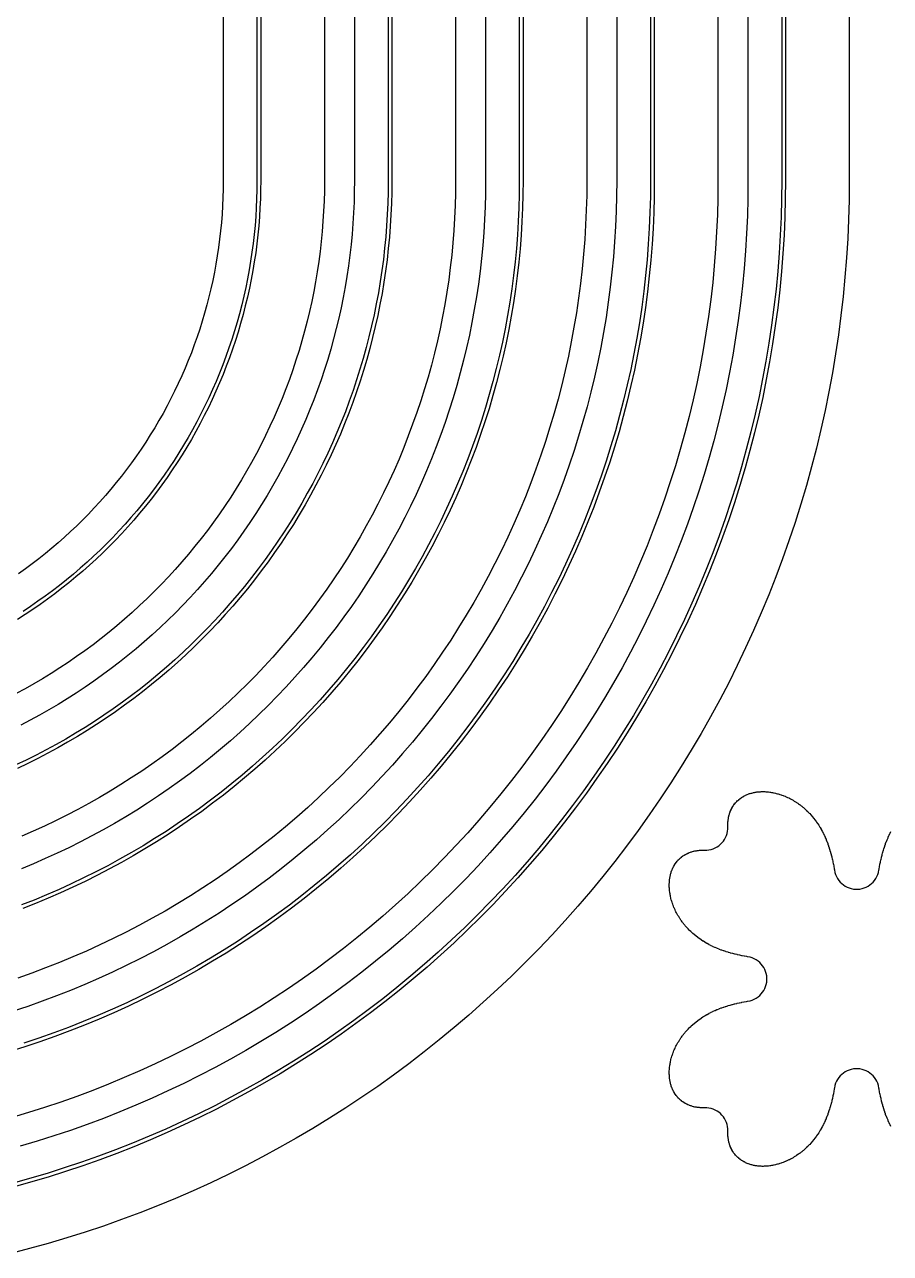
# Model space of a CAD drawing. Header units: metres. Extents: x 9 to 1211, y 9 to 2781.
# Drawn here: x 379 to 610, y 1409.8 to 1737.7 of the extents above; entities that cross this region are included whole.
import ezdxf

# ---------------------------------------------------------------- set-up
doc = ezdxf.new("R2010")
doc.units = ezdxf.units.M
for name, color, linetype in [('ACIKLIK', 5, 'Continuous'), ('CAM_SABLON', 4, 'Continuous'), ('DIS_KENAR_V91_Z3', 1, 'Continuous'), ('LAMBA_T4_Z4', 3, 'Continuous')]:
    doc.layers.add(name, color=color, linetype=linetype)

msp = doc.modelspace()

# ---------------------------------------------------------------- linework, layer by layer
at = {"layer": 'ACIKLIK'}
for points in [[(537, 2485.88), (537, 1696.12), (536.96, 1691.93), (536.86, 1687.87), (536.68, 1683.81), (536.43, 1679.75), (536.11, 1675.69), (535.72, 1671.64), (535.26, 1667.6), (534.73, 1663.57), (534.13, 1659.55), (533.46, 1655.54), (532.72, 1651.54), (531.91, 1647.56), (531.03, 1643.59), (530.08, 1639.63), (529.06, 1635.7), (527.97, 1631.78), (526.82, 1627.88), (525.6, 1624), (524.3, 1620.14), (522.95, 1616.31), (521.52, 1612.5), (520.03, 1608.72), (518.48, 1604.96), (516.86, 1601.23), (515.17, 1597.53), (513.42, 1593.86), (511.6, 1590.22), (509.73, 1586.61), (507.79, 1583.04), (505.78, 1579.5), (503.72, 1576), (501.59, 1572.53), (499.41, 1569.1), (497.16, 1565.71), (494.86, 1562.36), (492.5, 1559.05), (490.08, 1555.78), (487.61, 1552.55), (485.07, 1549.37), (482.49, 1546.23), (479.85, 1543.14), (477.15, 1540.09), (474.4, 1537.1), (471.61, 1534.15), (468.76, 1531.24), (465.85, 1528.39), (462.9, 1525.6), (459.91, 1522.85), (456.86, 1520.15), (453.77, 1517.51), (450.63, 1514.93), (447.45, 1512.39), (444.22, 1509.92), (440.95, 1507.5), (437.64, 1505.14), (434.29, 1502.84), (430.9, 1500.59), (427.47, 1498.41), (424, 1496.28), (420.5, 1494.22), (416.96, 1492.21), (413.39, 1490.27), (409.78, 1488.4), (406.14, 1486.58), (402.47, 1484.83), (398.77, 1483.14), (395.04, 1481.52), (391.28, 1479.97), (387.5, 1478.48), (383.69, 1477.05), (379.86, 1475.7), (376, 1474.4)], [(432, 2485.88), (432, 1696.12), (431.98, 1693.77), (431.92, 1691.53), (431.82, 1689.3), (431.69, 1687.07), (431.51, 1684.84), (431.3, 1682.62), (431.04, 1680.4), (430.75, 1678.19), (430.42, 1675.98), (430.05, 1673.77), (429.65, 1671.58), (429.2, 1669.39), (428.72, 1667.21), (428.2, 1665.03), (427.64, 1662.87), (427.04, 1660.72), (426.41, 1658.58), (425.73, 1656.45), (425.03, 1654.33), (424.28, 1652.22), (423.5, 1650.13), (422.68, 1648.05), (421.82, 1645.99), (420.93, 1643.94), (420.01, 1641.91), (419.04, 1639.89), (418.05, 1637.89), (417.02, 1635.91), (415.95, 1633.94), (414.85, 1632), (413.72, 1630.08), (412.55, 1628.17), (411.35, 1626.29), (410.12, 1624.42), (408.85, 1622.58), (407.55, 1620.76), (406.22, 1618.97), (404.86, 1617.2), (403.47, 1615.45), (402.05, 1613.72), (400.6, 1612.03), (399.12, 1610.35), (397.61, 1608.7), (396.07, 1607.08), (394.51, 1605.49), (392.92, 1603.93), (391.3, 1602.39), (389.65, 1600.88), (387.97, 1599.4), (386.28, 1597.95), (384.55, 1596.53), (382.8, 1595.14), (381.03, 1593.78), (379.24, 1592.45), (377.42, 1591.15)], [(572, 2485.88), (572, 1696.12), (571.96, 1691.32), (571.84, 1686.65), (571.63, 1681.97), (571.35, 1677.31), (570.98, 1672.64), (570.53, 1667.99), (570, 1663.34), (569.39, 1658.7), (568.7, 1654.08), (567.93, 1649.46), (567.08, 1644.86), (566.14, 1640.28), (565.13, 1635.71), (564.04, 1631.17), (562.87, 1626.64), (561.62, 1622.13), (560.29, 1617.64), (558.88, 1613.18), (557.4, 1608.75), (555.84, 1604.34), (554.2, 1599.96), (552.48, 1595.61), (550.69, 1591.28), (548.83, 1586.99), (546.89, 1582.74), (544.88, 1578.52), (542.79, 1574.33), (540.63, 1570.18), (538.4, 1566.07), (536.09, 1562), (533.72, 1557.97), (531.28, 1553.98), (528.76, 1550.04), (526.18, 1546.14), (523.53, 1542.28), (520.82, 1538.47), (518.03, 1534.71), (515.19, 1531), (512.27, 1527.34), (509.3, 1523.73), (506.26, 1520.18), (503.16, 1516.67), (500, 1513.23), (496.78, 1509.83), (493.5, 1506.5), (490.17, 1503.22), (486.77, 1500), (483.33, 1496.84), (479.82, 1493.74), (476.27, 1490.7), (472.66, 1487.73), (469, 1484.81), (465.29, 1481.97), (461.53, 1479.18), (457.72, 1476.47), (453.86, 1473.82), (449.96, 1471.24), (446.02, 1468.72), (442.03, 1466.28), (438, 1463.91), (433.93, 1461.6), (429.82, 1459.37), (425.67, 1457.21), (421.48, 1455.12), (417.26, 1453.11), (413.01, 1451.17), (408.72, 1449.31), (404.39, 1447.52), (400.04, 1445.8), (395.66, 1444.16), (391.25, 1442.6), (386.82, 1441.12), (382.36, 1439.71), (377.87, 1438.38)], [(467, 2485.88), (467, 1696.12), (466.97, 1693.16), (466.9, 1690.31), (466.78, 1687.47), (466.6, 1684.63), (466.38, 1681.79), (466.11, 1678.96), (465.78, 1676.14), (465.41, 1673.31), (464.99, 1670.5), (464.52, 1667.7), (464, 1664.9), (463.44, 1662.11), (462.82, 1659.33), (462.16, 1656.57), (461.44, 1653.81), (460.68, 1651.07), (459.88, 1648.34), (459.02, 1645.63), (458.12, 1642.93), (457.17, 1640.25), (456.17, 1637.59), (455.13, 1634.94), (454.04, 1632.31), (452.91, 1629.7), (451.73, 1627.11), (450.5, 1624.55), (449.23, 1622), (447.92, 1619.48), (446.56, 1616.98), (445.16, 1614.5), (443.72, 1612.05), (442.23, 1609.62), (440.7, 1607.22), (439.13, 1604.85), (437.52, 1602.51), (435.87, 1600.19), (434.18, 1597.9), (432.44, 1595.65), (430.67, 1593.42), (428.86, 1591.23), (427.02, 1589.06), (425.13, 1586.93), (423.21, 1584.83), (421.25, 1582.77), (419.26, 1580.74), (417.23, 1578.75), (415.17, 1576.79), (413.07, 1574.87), (410.94, 1572.98), (408.77, 1571.14), (406.58, 1569.33), (404.35, 1567.56), (402.1, 1565.82), (399.81, 1564.13), (397.49, 1562.48), (395.15, 1560.87), (392.78, 1559.3), (390.38, 1557.77), (387.95, 1556.28), (385.5, 1554.84), (383.02, 1553.44), (380.52, 1552.08), (378, 1550.77)], [(502, 2485.88), (502, 1696.12), (501.97, 1692.54), (501.88, 1689.09), (501.73, 1685.64), (501.52, 1682.19), (501.25, 1678.74), (500.91, 1675.3), (500.52, 1671.87), (500.07, 1668.44), (499.56, 1665.03), (498.99, 1661.62), (498.36, 1658.22), (497.67, 1654.83), (496.92, 1651.46), (496.12, 1648.1), (495.25, 1644.75), (494.33, 1641.42), (493.35, 1638.11), (492.31, 1634.81), (491.21, 1631.54), (490.06, 1628.28), (488.85, 1625.04), (487.58, 1621.83), (486.26, 1618.64), (484.88, 1615.47), (483.45, 1612.32), (481.96, 1609.2), (480.42, 1606.11), (478.82, 1603.05), (477.17, 1600.01), (475.47, 1597), (473.72, 1594.02), (471.91, 1591.08), (470.06, 1588.16), (468.15, 1585.28), (466.19, 1582.43), (464.18, 1579.62), (462.13, 1576.84), (460.03, 1574.1), (457.87, 1571.4), (455.68, 1568.73), (453.43, 1566.1), (451.14, 1563.51), (448.81, 1560.97), (446.43, 1558.46), (444.01, 1555.99), (441.54, 1553.57), (439.03, 1551.19), (436.49, 1548.86), (433.9, 1546.57), (431.27, 1544.32), (428.6, 1542.13), (425.9, 1539.97), (423.16, 1537.87), (420.38, 1535.82), (417.57, 1533.81), (414.72, 1531.85), (411.84, 1529.94), (408.92, 1528.09), (405.98, 1526.28), (403, 1524.53), (399.99, 1522.83), (396.95, 1521.18), (393.89, 1519.58), (390.8, 1518.04), (387.68, 1516.55), (384.53, 1515.12), (381.36, 1513.74), (378.17, 1512.42)]]:
    msp.add_lwpolyline(points, dxfattribs=at)
at = {"layer": 'CAM_SABLON'}
for points in [[(581, 2485.92), (581, 1696.08), (580.96, 1691.17), (580.83, 1686.33), (580.62, 1681.5), (580.32, 1676.68), (579.95, 1671.86), (579.48, 1667.05), (578.93, 1662.24), (578.3, 1657.45), (577.59, 1652.67), (576.79, 1647.9), (575.91, 1643.15), (574.95, 1638.41), (573.9, 1633.69), (572.77, 1628.99), (571.56, 1624.31), (570.27, 1619.65), (568.9, 1615.01), (567.44, 1610.4), (565.91, 1605.82), (564.29, 1601.26), (562.6, 1596.73), (560.83, 1592.23), (558.98, 1587.77), (557.05, 1583.33), (555.05, 1578.94), (552.97, 1574.57), (550.81, 1570.24), (548.58, 1565.96), (546.27, 1561.71), (543.89, 1557.5), (541.43, 1553.33), (538.91, 1549.21), (536.31, 1545.14), (533.64, 1541.1), (530.9, 1537.12), (528.1, 1533.18), (525.22, 1529.3), (522.28, 1525.46), (519.27, 1521.68), (516.19, 1517.95), (513.05, 1514.27), (509.85, 1510.65), (506.58, 1507.09), (503.26, 1503.58), (499.87, 1500.13), (496.42, 1496.74), (492.91, 1493.42), (489.35, 1490.15), (485.73, 1486.95), (482.05, 1483.81), (478.32, 1480.73), (474.54, 1477.72), (470.7, 1474.78), (466.82, 1471.9), (462.88, 1469.1), (458.9, 1466.36), (454.86, 1463.69), (450.79, 1461.09), (446.67, 1458.57), (442.5, 1456.11), (438.29, 1453.73), (434.04, 1451.42), (429.76, 1449.19), (425.43, 1447.03), (421.06, 1444.95), (416.67, 1442.95), (412.23, 1441.02), (407.77, 1439.17), (403.27, 1437.4), (398.74, 1435.71), (394.18, 1434.09), (389.6, 1432.56), (384.99, 1431.1), (380.35, 1429.73), (375.69, 1428.44)], [(476, 2485.92), (476, 1696.08), (475.97, 1693), (475.89, 1690), (475.76, 1687), (475.58, 1684), (475.34, 1681.01), (475.06, 1678.02), (474.72, 1675.04), (474.33, 1672.06), (473.88, 1669.09), (473.39, 1666.13), (472.84, 1663.18), (472.24, 1660.24), (471.59, 1657.31), (470.89, 1654.39), (470.14, 1651.48), (469.34, 1648.59), (468.48, 1645.71), (467.58, 1642.85), (466.63, 1640), (465.63, 1637.17), (464.58, 1634.36), (463.47, 1631.57), (462.33, 1628.79), (461.13, 1626.04), (459.88, 1623.31), (458.59, 1620.6), (457.25, 1617.91), (455.87, 1615.25), (454.43, 1612.61), (452.96, 1610), (451.43, 1607.41), (449.86, 1604.85), (448.25, 1602.32), (446.59, 1599.82), (444.89, 1597.35), (443.15, 1594.9), (441.36, 1592.49), (439.54, 1590.11), (437.67, 1587.76), (435.76, 1585.44), (433.81, 1583.16), (431.82, 1580.91), (429.79, 1578.7), (427.73, 1576.52), (425.62, 1574.38), (423.48, 1572.27), (421.3, 1570.21), (419.09, 1568.18), (416.84, 1566.19), (414.56, 1564.24), (412.24, 1562.33), (409.89, 1560.46), (407.51, 1558.64), (405.1, 1556.85), (402.65, 1555.11), (400.18, 1553.41), (397.68, 1551.75), (395.15, 1550.14), (392.59, 1548.57), (390, 1547.04), (387.39, 1545.57), (384.75, 1544.13), (382.09, 1542.75), (379.4, 1541.41), (376.69, 1540.12)], [(511, 2485.92), (511, 1696.08), (510.97, 1692.39), (510.87, 1688.78), (510.72, 1685.17), (510.5, 1681.56), (510.21, 1677.96), (509.87, 1674.36), (509.46, 1670.77), (508.98, 1667.19), (508.45, 1663.62), (507.85, 1660.05), (507.2, 1656.5), (506.48, 1652.96), (505.69, 1649.44), (504.85, 1645.92), (503.95, 1642.42), (502.98, 1638.94), (501.95, 1635.48), (500.87, 1632.03), (499.72, 1628.61), (498.52, 1625.2), (497.25, 1621.82), (495.93, 1618.46), (494.54, 1615.12), (493.1, 1611.81), (491.61, 1608.52), (490.05, 1605.26), (488.44, 1602.02), (486.77, 1598.82), (485.05, 1595.64), (483.27, 1592.5), (481.43, 1589.39), (479.55, 1586.31), (477.6, 1583.26), (475.61, 1580.25), (473.56, 1577.27), (471.47, 1574.33), (469.32, 1571.42), (467.12, 1568.56), (464.87, 1565.73), (462.57, 1562.94), (460.22, 1560.2), (457.83, 1557.49), (455.39, 1554.83), (452.9, 1552.21), (450.37, 1549.63), (447.79, 1547.1), (445.17, 1544.61), (442.51, 1542.17), (439.8, 1539.78), (437.06, 1537.43), (434.27, 1535.13), (431.44, 1532.88), (428.58, 1530.68), (425.67, 1528.53), (422.73, 1526.44), (419.75, 1524.39), (416.74, 1522.4), (413.69, 1520.45), (410.61, 1518.57), (407.5, 1516.73), (404.36, 1514.95), (401.18, 1513.23), (397.98, 1511.56), (394.74, 1509.95), (391.48, 1508.39), (388.19, 1506.9), (384.88, 1505.46), (381.54, 1504.07), (378.18, 1502.75)], [(441, 2485.92), (441, 1696.08), (440.98, 1693.61), (440.92, 1691.22), (440.81, 1688.83), (440.67, 1686.44), (440.48, 1684.06), (440.25, 1681.68), (439.98, 1679.3), (439.67, 1676.93), (439.31, 1674.57), (438.92, 1672.21), (438.48, 1669.86), (438.01, 1667.52), (437.49, 1665.18), (436.93, 1662.86), (436.33, 1660.54), (435.69, 1658.24), (435.01, 1655.95), (434.29, 1653.66), (433.54, 1651.4), (432.74, 1649.14), (431.9, 1646.9), (431.02, 1644.68), (430.11, 1642.47), (429.16, 1640.28), (428.16, 1638.1), (427.13, 1635.94), (426.07, 1633.8), (424.96, 1631.68), (423.82, 1629.58), (422.64, 1627.5), (421.43, 1625.44), (420.18, 1623.4), (418.9, 1621.38), (417.58, 1619.39), (416.22, 1617.42), (414.83, 1615.47), (413.41, 1613.55), (411.96, 1611.65), (410.47, 1609.78), (408.95, 1607.94), (407.39, 1606.12), (405.81, 1604.33), (404.19, 1602.57), (402.55, 1600.83), (400.87, 1599.13), (399.17, 1597.45), (397.43, 1595.81), (395.67, 1594.19), (393.88, 1592.61), (392.06, 1591.05), (390.22, 1589.53), (388.35, 1588.04), (386.45, 1586.59), (384.53, 1585.17), (382.58, 1583.78), (380.61, 1582.42), (378.62, 1581.1)], [(546, 2485.92), (546, 1696.08), (545.96, 1691.78), (545.85, 1687.55), (545.67, 1683.33), (545.41, 1679.12), (545.08, 1674.91), (544.67, 1670.7), (544.2, 1666.51), (543.64, 1662.32), (543.02, 1658.14), (542.32, 1653.98), (541.55, 1649.82), (540.71, 1645.69), (539.8, 1641.56), (538.81, 1637.46), (537.75, 1633.37), (536.62, 1629.3), (535.43, 1625.25), (534.16, 1621.22), (532.81, 1617.21), (531.4, 1613.23), (529.93, 1609.28), (528.38, 1605.35), (526.76, 1601.44), (525.08, 1597.57), (523.33, 1593.73), (521.51, 1589.91), (519.62, 1586.13), (517.67, 1582.39), (515.66, 1578.68), (513.58, 1575), (511.43, 1571.36), (509.23, 1567.76), (506.96, 1564.2), (504.63, 1560.68), (502.23, 1557.19), (499.78, 1553.76), (497.27, 1550.36), (494.7, 1547.01), (492.07, 1543.7), (489.38, 1540.45), (486.64, 1537.23), (483.84, 1534.07), (480.99, 1530.96), (478.08, 1527.89), (475.12, 1524.88), (472.11, 1521.92), (469.04, 1519.01), (465.93, 1516.16), (462.77, 1513.36), (459.55, 1510.62), (456.3, 1507.93), (452.99, 1505.3), (449.64, 1502.73), (446.24, 1500.22), (442.81, 1497.77), (439.32, 1495.37), (435.8, 1493.04), (432.24, 1490.77), (428.64, 1488.57), (425, 1486.42), (421.32, 1484.34), (417.61, 1482.33), (413.87, 1480.38), (410.09, 1478.49), (406.27, 1476.67), (402.43, 1474.92), (398.56, 1473.24), (394.65, 1471.62), (390.72, 1470.07), (386.77, 1468.6), (382.79, 1467.19), (378.78, 1465.84)]]:
    msp.add_lwpolyline(points, dxfattribs=at)
at = {"layer": 'DIS_KENAR_V91_Z3'}
for points in [[(599, 2486), (599, 1696), (598.96, 1690.85), (598.82, 1685.7), (598.6, 1680.56), (598.28, 1675.42), (597.88, 1670.29), (597.38, 1665.16), (596.8, 1660.05), (596.13, 1654.94), (595.37, 1649.85), (594.52, 1644.77), (593.58, 1639.71), (592.55, 1634.67), (591.44, 1629.64), (590.24, 1624.63), (588.95, 1619.65), (587.57, 1614.69), (586.11, 1609.75), (584.56, 1604.84), (582.93, 1599.96), (581.21, 1595.1), (579.41, 1590.28), (577.52, 1585.49), (575.55, 1580.73), (573.5, 1576.01), (571.36, 1571.33), (569.14, 1566.68), (566.85, 1562.07), (564.47, 1557.51), (562.01, 1552.98), (559.48, 1548.5), (556.86, 1544.06), (554.17, 1539.67), (551.41, 1535.33), (548.57, 1531.04), (545.65, 1526.79), (542.66, 1522.6), (539.6, 1518.46), (536.46, 1514.38), (533.26, 1510.35), (529.98, 1506.38), (526.64, 1502.46), (523.23, 1498.61), (519.75, 1494.81), (516.21, 1491.08), (512.6, 1487.4), (508.92, 1483.79), (505.19, 1480.25), (501.39, 1476.77), (497.54, 1473.36), (493.62, 1470.02), (489.65, 1466.74), (485.62, 1463.54), (481.54, 1460.4), (477.4, 1457.34), (473.21, 1454.35), (468.96, 1451.43), (464.67, 1448.59), (460.33, 1445.83), (455.94, 1443.14), (451.5, 1440.52), (447.02, 1437.99), (442.49, 1435.53), (437.93, 1433.15), (433.32, 1430.86), (428.67, 1428.64), (423.99, 1426.5), (419.27, 1424.45), (414.51, 1422.48), (409.72, 1420.59), (404.9, 1418.79), (400.04, 1417.07), (395.16, 1415.44), (390.25, 1413.89), (385.31, 1412.43), (380.35, 1411.05), (375.37, 1409.76)], [(564, 2486), (564, 1696), (563.96, 1691.46), (563.84, 1686.93), (563.64, 1682.39), (563.37, 1677.86), (563.01, 1673.34), (562.58, 1668.82), (562.06, 1664.31), (561.47, 1659.81), (560.8, 1655.33), (560.05, 1650.85), (559.22, 1646.39), (558.32, 1641.94), (557.34, 1637.51), (556.28, 1633.1), (555.14, 1628.71), (553.93, 1624.33), (552.64, 1619.98), (551.27, 1615.66), (549.83, 1611.35), (548.32, 1607.07), (546.73, 1602.82), (545.07, 1598.6), (543.33, 1594.41), (541.52, 1590.25), (539.64, 1586.12), (537.69, 1582.02), (535.66, 1577.96), (533.57, 1573.94), (531.4, 1569.95), (529.17, 1566), (526.86, 1562.09), (524.49, 1558.22), (522.05, 1554.39), (519.55, 1550.61), (516.98, 1546.87), (514.34, 1543.18), (511.65, 1539.53), (508.88, 1535.93), (506.06, 1532.38), (503.17, 1528.88), (500.22, 1525.42), (497.22, 1522.03), (494.15, 1518.68), (491.03, 1515.39), (487.85, 1512.15), (484.61, 1508.97), (481.32, 1505.85), (477.97, 1502.78), (474.58, 1499.78), (471.12, 1496.83), (467.62, 1493.94), (464.07, 1491.12), (460.47, 1488.35), (456.82, 1485.66), (453.13, 1483.02), (449.39, 1480.45), (445.61, 1477.95), (441.78, 1475.51), (437.91, 1473.14), (434, 1470.83), (430.05, 1468.6), (426.06, 1466.43), (422.04, 1464.34), (417.98, 1462.31), (413.88, 1460.36), (409.75, 1458.48), (405.59, 1456.67), (401.4, 1454.93), (397.18, 1453.27), (392.93, 1451.68), (388.65, 1450.17), (384.34, 1448.73), (380.02, 1447.36), (375.67, 1446.07)], [(459, 2486), (459, 1696), (458.98, 1693.29), (458.91, 1690.59), (458.79, 1687.89), (458.62, 1685.19), (458.41, 1682.49), (458.15, 1679.8), (457.84, 1677.11), (457.49, 1674.43), (457.09, 1671.75), (456.65, 1669.08), (456.15, 1666.42), (455.61, 1663.77), (455.03, 1661.13), (454.4, 1658.5), (453.72, 1655.88), (453, 1653.28), (452.23, 1650.68), (451.41, 1648.1), (450.56, 1645.54), (449.65, 1642.99), (448.7, 1640.45), (447.71, 1637.94), (446.68, 1635.44), (445.6, 1632.96), (444.48, 1630.49), (443.31, 1628.05), (442.11, 1625.63), (440.86, 1623.23), (439.57, 1620.85), (438.23, 1618.5), (436.86, 1616.17), (435.45, 1613.86), (433.99, 1611.58), (432.5, 1609.33), (430.97, 1607.1), (429.4, 1604.89), (427.79, 1602.72), (426.14, 1600.57), (424.46, 1598.46), (422.74, 1596.37), (420.98, 1594.31), (419.19, 1592.28), (417.36, 1590.29), (415.5, 1588.33), (413.6, 1586.4), (411.67, 1584.5), (409.71, 1582.64), (407.72, 1580.81), (405.69, 1579.02), (403.63, 1577.26), (401.54, 1575.54), (399.43, 1573.86), (397.28, 1572.21), (395.11, 1570.6), (392.9, 1569.03), (390.67, 1567.5), (388.42, 1566.01), (386.14, 1564.55), (383.83, 1563.14), (381.5, 1561.77), (379.15, 1560.43), (376.77, 1559.14)], [(529, 2486), (529, 1696), (528.97, 1692.07), (528.86, 1688.15), (528.69, 1684.22), (528.45, 1680.3), (528.14, 1676.39), (527.77, 1672.48), (527.32, 1668.58), (526.81, 1664.69), (526.23, 1660.8), (525.58, 1656.93), (524.87, 1653.07), (524.08, 1649.22), (523.23, 1645.39), (522.32, 1641.57), (521.33, 1637.77), (520.28, 1633.98), (519.17, 1630.22), (517.99, 1626.47), (516.74, 1622.75), (515.43, 1619.05), (514.06, 1615.37), (512.62, 1611.71), (511.11, 1608.09), (509.55, 1604.48), (507.92, 1600.91), (506.23, 1597.37), (504.48, 1593.85), (502.66, 1590.37), (500.79, 1586.92), (498.86, 1583.5), (496.86, 1580.12), (494.81, 1576.77), (492.7, 1573.46), (490.53, 1570.18), (488.31, 1566.95), (486.03, 1563.75), (483.69, 1560.59), (481.3, 1557.48), (478.86, 1554.4), (476.36, 1551.37), (473.81, 1548.39), (471.21, 1545.45), (468.55, 1542.55), (465.85, 1539.7), (463.1, 1536.9), (460.3, 1534.15), (457.45, 1531.45), (454.55, 1528.79), (451.61, 1526.19), (448.63, 1523.64), (445.6, 1521.14), (442.52, 1518.7), (439.41, 1516.31), (436.25, 1513.97), (433.05, 1511.69), (429.82, 1509.47), (426.54, 1507.3), (423.23, 1505.19), (419.88, 1503.14), (416.5, 1501.14), (413.08, 1499.21), (409.63, 1497.34), (406.15, 1495.52), (402.63, 1493.77), (399.09, 1492.08), (395.52, 1490.45), (391.91, 1488.89), (388.29, 1487.38), (384.63, 1485.94), (380.95, 1484.57), (377.25, 1483.26)], [(494, 2486), (494, 1696), (493.97, 1692.68), (493.88, 1689.37), (493.74, 1686.06), (493.54, 1682.75), (493.28, 1679.44), (492.96, 1676.14), (492.58, 1672.84), (492.15, 1669.56), (491.66, 1666.28), (491.11, 1663.01), (490.51, 1659.75), (489.85, 1656.5), (489.13, 1653.26), (488.36, 1650.03), (487.53, 1646.82), (486.64, 1643.63), (485.7, 1640.45), (484.7, 1637.29), (483.65, 1634.14), (482.54, 1631.02), (481.38, 1627.91), (480.16, 1624.82), (478.9, 1621.76), (477.57, 1618.72), (476.2, 1615.7), (474.77, 1612.71), (473.29, 1609.74), (471.76, 1606.8), (470.18, 1603.89), (468.54, 1601), (466.86, 1598.14), (465.13, 1595.32), (463.35, 1592.52), (461.52, 1589.75), (459.64, 1587.02), (457.71, 1584.32), (455.74, 1581.66), (453.72, 1579.02), (451.66, 1576.43), (449.55, 1573.87), (447.39, 1571.35), (445.2, 1568.87), (442.96, 1566.42), (440.67, 1564.01), (438.35, 1561.65), (435.99, 1559.33), (433.58, 1557.04), (431.13, 1554.8), (428.65, 1552.61), (426.13, 1550.45), (423.57, 1548.34), (420.98, 1546.28), (418.34, 1544.26), (415.68, 1542.29), (412.98, 1540.36), (410.25, 1538.48), (407.48, 1536.65), (404.68, 1534.87), (401.86, 1533.14), (399, 1531.46), (396.11, 1529.82), (393.2, 1528.24), (390.26, 1526.71), (387.29, 1525.23), (384.3, 1523.8), (381.28, 1522.43), (378.24, 1521.1)], [(610.15, 1443.66), (609.94, 1444.06), (609.88, 1444.19), (609.68, 1444.61), (609.62, 1444.74), (609.42, 1445.16), (609.37, 1445.29), (609.18, 1445.72), (609.13, 1445.85), (608.95, 1446.29), (608.9, 1446.41), (608.73, 1446.87), (608.69, 1446.98), (608.52, 1447.45), (608.48, 1447.56), (608.34, 1447.99), (608.31, 1448.09), (608.15, 1448.59), (608.12, 1448.69), (607.98, 1449.19), (607.95, 1449.29), (607.81, 1449.79), (607.78, 1449.89), (607.65, 1450.41), (607.63, 1450.5), (607.51, 1451.02), (607.49, 1451.11), (607.37, 1451.64), (607.35, 1451.73), (607.24, 1452.27), (607.22, 1452.35), (607.12, 1452.89), (607.1, 1452.97), (607.01, 1453.52), (606.99, 1453.59), (606.94, 1453.9), (606.79, 1454.61), (606.61, 1455.16), (606.38, 1455.69), (606.1, 1456.2), (605.77, 1456.68), (605.4, 1457.13), (604.98, 1457.53), (604.53, 1457.9), (604.05, 1458.22), (603.53, 1458.49), (602.99, 1458.71), (602.44, 1458.87), (601.87, 1458.99), (601.29, 1459.04), (600.71, 1459.04), (600.13, 1458.99), (599.56, 1458.87), (599, 1458.71), (598.46, 1458.49), (597.95, 1458.22), (597.46, 1457.9), (597.01, 1457.53), (596.6, 1457.12), (596.23, 1456.68), (595.9, 1456.2), (595.62, 1455.69), (595.39, 1455.16), (595.21, 1454.6), (595.06, 1453.89), (595.02, 1453.66), (595.01, 1453.59), (594.91, 1453.04), (594.89, 1452.96), (594.79, 1452.42), (594.78, 1452.34), (594.67, 1451.8), (594.65, 1451.72), (594.53, 1451.19), (594.51, 1451.1), (594.39, 1450.58), (594.37, 1450.49), (594.24, 1449.98), (594.21, 1449.88), (594.08, 1449.38), (594.05, 1449.28), (593.91, 1448.78), (593.87, 1448.68), (593.73, 1448.19), (593.69, 1448.08), (593.52, 1447.57), (593.48, 1447.44), (593.31, 1446.98), (593.27, 1446.87), (593.1, 1446.41), (593.05, 1446.29), (592.87, 1445.85), (592.82, 1445.72), (592.63, 1445.29), (592.58, 1445.16), (592.38, 1444.74), (592.32, 1444.61), (592.12, 1444.19), (592.06, 1444.06), (591.85, 1443.66), (591.78, 1443.53), (591.56, 1443.13), (591.49, 1443), (591.26, 1442.62), (591.19, 1442.49), (590.95, 1442.11), (590.87, 1441.98), (590.63, 1441.61), (590.54, 1441.48), (590.3, 1441.13), (590.21, 1441), (589.95, 1440.65), (589.85, 1440.52), (589.6, 1440.19), (589.49, 1440.06), (589.23, 1439.73), (589.12, 1439.6), (588.85, 1439.29), (588.73, 1439.16), (588.46, 1438.86), (588.34, 1438.74), (588.05, 1438.44), (587.93, 1438.32), (587.64, 1438.04), (587.52, 1437.92), (587.22, 1437.65), (587.09, 1437.53), (586.79, 1437.27), (586.65, 1437.16), (586.34, 1436.91), (586.21, 1436.8), (585.89, 1436.56), (585.75, 1436.45), (585.44, 1436.22), (585.29, 1436.12), (584.97, 1435.91), (584.82, 1435.81), (584.5, 1435.6), (584.35, 1435.51), (584.02, 1435.31), (583.86, 1435.22), (583.53, 1435.04), (583.37, 1434.95), (583.04, 1434.78), (582.88, 1434.7), (582.55, 1434.54), (582.38, 1434.47), (582.05, 1434.32), (581.88, 1434.25), (581.55, 1434.11), (581.37, 1434.05), (581.04, 1433.93), (580.87, 1433.86), (580.54, 1433.75), (580.36, 1433.7), (580.03, 1433.6), (579.85, 1433.55), (579.52, 1433.46), (579.33, 1433.41), (579.02, 1433.34), (578.82, 1433.3), (578.51, 1433.24), (578.31, 1433.21), (578.01, 1433.16), (577.81, 1433.13), (577.51, 1433.09), (577.3, 1433.07), (577.02, 1433.04), (576.8, 1433.03), (576.53, 1433.01), (576.31, 1433.01), (576.04, 1433), (575.82, 1433), (575.56, 1433.01), (575.33, 1433.02), (575.09, 1433.03), (574.85, 1433.05), (574.62, 1433.07), (574.38, 1433.1), (574.17, 1433.13), (573.92, 1433.17), (573.72, 1433.21), (573.47, 1433.26), (573.28, 1433.3), (573.03, 1433.37), (572.85, 1433.41), (572.59, 1433.49), (572.43, 1433.54), (572.17, 1433.63), (572.02, 1433.69), (571.76, 1433.79), (571.63, 1433.85), (571.37, 1433.96), (571.24, 1434.02), (570.99, 1434.16), (570.87, 1434.22), (570.62, 1434.36), (570.52, 1434.43), (570.27, 1434.59), (570.17, 1434.65), (569.93, 1434.83), (569.84, 1434.89), (569.6, 1435.08), (569.53, 1435.15), (569.3, 1435.35), (569.23, 1435.41), (569.01, 1435.63), (568.94, 1435.7), (568.73, 1435.93), (568.67, 1435.99), (568.48, 1436.23), (568.42, 1436.3), (568.24, 1436.55), (568.18, 1436.63), (568.01, 1436.88), (567.96, 1436.96), (567.81, 1437.22), (567.75, 1437.31), (567.62, 1437.57), (567.57, 1437.67), (567.44, 1437.93), (567.4, 1438.03), (567.29, 1438.3), (567.24, 1438.41), (567.15, 1438.67), (567.11, 1438.8), (567.03, 1439.05), (566.99, 1439.19), (566.92, 1439.44), (566.89, 1439.59), (566.83, 1439.84), (566.8, 1440), (566.76, 1440.24), (566.73, 1440.41), (566.7, 1440.64), (566.68, 1440.83), (566.66, 1441.05), (566.64, 1441.25), (566.63, 1441.47), (566.62, 1441.67), (566.62, 1441.88), (566.62, 1442.1), (566.62, 1442.3), (566.62, 1442.3), (566.61, 1443.02), (566.54, 1443.59), (566.42, 1444.15), (566.25, 1444.7), (566.03, 1445.23), (565.75, 1445.74), (565.43, 1446.21), (565.06, 1446.66), (564.66, 1447.06), (564.21, 1447.43), (563.74, 1447.75), (563.23, 1448.03), (562.7, 1448.25), (562.15, 1448.42), (561.59, 1448.54), (561.02, 1448.61), (560.3, 1448.62), (560.3, 1448.62), (560.1, 1448.62), (559.88, 1448.62), (559.67, 1448.62), (559.47, 1448.63), (559.25, 1448.64), (559.05, 1448.66), (558.83, 1448.68), (558.64, 1448.7), (558.41, 1448.73), (558.24, 1448.76), (558, 1448.8), (557.84, 1448.83), (557.59, 1448.89), (557.44, 1448.92), (557.19, 1448.99), (557.05, 1449.03), (556.8, 1449.11), (556.67, 1449.15), (556.41, 1449.24), (556.29, 1449.29), (556.03, 1449.4), (555.93, 1449.44), (555.67, 1449.57), (555.57, 1449.62), (555.31, 1449.75), (555.22, 1449.81), (554.96, 1449.96), (554.88, 1450.01), (554.63, 1450.18), (554.55, 1450.24), (554.3, 1450.42), (554.23, 1450.48), (553.99, 1450.67), (553.93, 1450.73), (553.7, 1450.94), (553.63, 1451.01), (553.41, 1451.23), (553.35, 1451.3), (553.15, 1451.53), (553.08, 1451.6), (552.89, 1451.84), (552.83, 1451.93), (552.65, 1452.17), (552.59, 1452.27), (552.43, 1452.52), (552.36, 1452.62), (552.22, 1452.87), (552.16, 1452.99), (552.02, 1453.24), (551.96, 1453.37), (551.85, 1453.63), (551.79, 1453.76), (551.69, 1454.02), (551.63, 1454.17), (551.54, 1454.43), (551.49, 1454.59), (551.41, 1454.85), (551.37, 1455.03), (551.3, 1455.28), (551.26, 1455.47), (551.21, 1455.72), (551.17, 1455.92), (551.13, 1456.17), (551.1, 1456.38), (551.07, 1456.62), (551.05, 1456.85), (551.03, 1457.09), (551.02, 1457.33), (551.01, 1457.56), (551, 1457.82), (551, 1458.04), (551.01, 1458.31), (551.01, 1458.53), (551.03, 1458.8), (551.04, 1459.02), (551.07, 1459.3), (551.09, 1459.51), (551.13, 1459.81), (551.16, 1460.01), (551.21, 1460.31), (551.24, 1460.51), (551.3, 1460.82), (551.34, 1461.02), (551.41, 1461.33), (551.46, 1461.52), (551.55, 1461.85), (551.6, 1462.03), (551.7, 1462.36), (551.75, 1462.54), (551.86, 1462.87), (551.93, 1463.04), (552.05, 1463.37), (552.11, 1463.55), (552.25, 1463.88), (552.32, 1464.05), (552.47, 1464.38), (552.54, 1464.55), (552.7, 1464.88), (552.78, 1465.04), (552.95, 1465.37), (553.04, 1465.53), (553.22, 1465.86), (553.31, 1466.02), (553.51, 1466.35), (553.6, 1466.5), (553.81, 1466.82), (553.91, 1466.97), (554.12, 1467.29), (554.22, 1467.44), (554.45, 1467.75), (554.56, 1467.89), (554.8, 1468.21), (554.91, 1468.34), (555.16, 1468.65), (555.27, 1468.79), (555.53, 1469.09), (555.65, 1469.22), (555.92, 1469.52), (556.04, 1469.64), (556.32, 1469.93), (556.44, 1470.05), (556.74, 1470.34), (556.86, 1470.46), (557.16, 1470.73), (557.29, 1470.85), (557.6, 1471.12), (557.73, 1471.23), (558.06, 1471.49), (558.19, 1471.6), (558.52, 1471.85), (558.65, 1471.95), (559, 1472.21), (559.13, 1472.3), (559.48, 1472.54), (559.61, 1472.63), (559.98, 1472.87), (560.11, 1472.95), (560.49, 1473.19), (560.62, 1473.26), (561, 1473.49), (561.13, 1473.56), (561.53, 1473.78), (561.66, 1473.85), (562.06, 1474.06), (562.19, 1474.12), (562.61, 1474.32), (562.74, 1474.38), (563.16, 1474.58), (563.29, 1474.63), (563.72, 1474.82), (563.85, 1474.87), (564.29, 1475.05), (564.41, 1475.1), (564.87, 1475.27), (564.98, 1475.31), (565.45, 1475.48), (565.56, 1475.52), (565.99, 1475.66), (566.09, 1475.69), (566.59, 1475.85), (566.69, 1475.88), (567.19, 1476.02), (567.29, 1476.05), (567.79, 1476.19), (567.89, 1476.22), (568.41, 1476.35), (568.5, 1476.37), (569.02, 1476.49), (569.11, 1476.51), (569.64, 1476.63), (569.73, 1476.65), (570.27, 1476.76), (570.35, 1476.78), (570.89, 1476.88), (570.97, 1476.9), (571.52, 1476.99), (571.59, 1477.01), (571.9, 1477.06), (572.61, 1477.21), (573.16, 1477.39), (573.69, 1477.62), (574.2, 1477.9), (574.68, 1478.23), (575.13, 1478.6), (575.53, 1479.02), (575.9, 1479.47), (576.22, 1479.95), (576.49, 1480.47), (576.71, 1481.01), (576.87, 1481.56), (576.99, 1482.13), (577.04, 1482.71), (577.04, 1483.29), (576.99, 1483.87), (576.87, 1484.44), (576.71, 1485), (576.49, 1485.54), (576.22, 1486.05), (575.9, 1486.54), (575.53, 1486.99), (575.12, 1487.4), (574.68, 1487.77), (574.2, 1488.1), (573.69, 1488.38), (573.16, 1488.61), (572.6, 1488.79), (571.89, 1488.94), (571.66, 1488.98), (571.59, 1488.99), (571.04, 1489.09), (570.96, 1489.11), (570.42, 1489.21), (570.34, 1489.22), (569.8, 1489.33), (569.72, 1489.35), (569.19, 1489.47), (569.1, 1489.49), (568.58, 1489.61), (568.49, 1489.63), (567.98, 1489.76), (567.88, 1489.79), (567.38, 1489.92), (567.28, 1489.95), (566.78, 1490.09), (566.68, 1490.13), (566.19, 1490.27), (566.08, 1490.31), (565.57, 1490.48), (565.57, 1490.48), (565.44, 1490.52), (564.98, 1490.69), (564.87, 1490.73), (564.41, 1490.9), (564.29, 1490.95), (563.85, 1491.13), (563.72, 1491.18), (563.29, 1491.37), (563.16, 1491.42), (562.74, 1491.62), (562.61, 1491.68), (562.19, 1491.88), (562.06, 1491.94), (561.66, 1492.15), (561.53, 1492.22), (561.13, 1492.44), (561, 1492.51), (560.62, 1492.74), (560.49, 1492.81), (560.11, 1493.05), (559.98, 1493.13), (559.61, 1493.37), (559.48, 1493.46), (559.13, 1493.7), (559, 1493.79), (558.65, 1494.05), (558.52, 1494.15), (558.19, 1494.4), (558.06, 1494.51), (557.73, 1494.77), (557.6, 1494.88), (557.29, 1495.15), (557.16, 1495.27), (556.86, 1495.54), (556.74, 1495.66), (556.44, 1495.95), (556.32, 1496.07), (556.04, 1496.36), (555.92, 1496.48), (555.65, 1496.78), (555.53, 1496.91), (555.27, 1497.21), (555.16, 1497.35), (554.91, 1497.66), (554.8, 1497.79), (554.56, 1498.11), (554.45, 1498.25), (554.22, 1498.56), (554.12, 1498.71), (553.91, 1499.03), (553.81, 1499.18), (553.6, 1499.5), (553.51, 1499.65), (553.31, 1499.98), (553.22, 1500.14), (553.04, 1500.47), (552.95, 1500.63), (552.78, 1500.96), (552.7, 1501.12), (552.54, 1501.45), (552.47, 1501.62), (552.32, 1501.95), (552.25, 1502.12), (552.11, 1502.45), (552.05, 1502.63), (551.93, 1502.96), (551.86, 1503.13), (551.75, 1503.46), (551.7, 1503.64), (551.6, 1503.97), (551.55, 1504.15), (551.46, 1504.48), (551.41, 1504.67), (551.34, 1504.98), (551.3, 1505.18), (551.24, 1505.49), (551.21, 1505.69), (551.16, 1505.99), (551.13, 1506.19), (551.09, 1506.49), (551.07, 1506.7), (551.04, 1506.98), (551.03, 1507.2), (551.01, 1507.47), (551.01, 1507.69), (551, 1507.96), (551, 1508.18), (551.01, 1508.44), (551.02, 1508.67), (551.03, 1508.91), (551.05, 1509.15), (551.07, 1509.38), (551.1, 1509.62), (551.13, 1509.83), (551.17, 1510.08), (551.21, 1510.28), (551.26, 1510.53), (551.3, 1510.72), (551.37, 1510.97), (551.41, 1511.15), (551.49, 1511.41), (551.54, 1511.57), (551.63, 1511.83), (551.69, 1511.98), (551.79, 1512.24), (551.85, 1512.37), (551.96, 1512.63), (552.02, 1512.76), (552.16, 1513.01), (552.22, 1513.13), (552.36, 1513.38), (552.43, 1513.48), (552.59, 1513.73), (552.65, 1513.83), (552.83, 1514.07), (552.89, 1514.16), (553.08, 1514.4), (553.15, 1514.47), (553.35, 1514.7), (553.41, 1514.77), (553.63, 1514.99), (553.7, 1515.06), (553.93, 1515.27), (553.99, 1515.33), (554.23, 1515.52), (554.3, 1515.58), (554.55, 1515.76), (554.63, 1515.82), (554.88, 1515.99), (554.96, 1516.04), (555.22, 1516.19), (555.31, 1516.25), (555.57, 1516.38), (555.67, 1516.43), (555.93, 1516.56), (556.03, 1516.6), (556.3, 1516.71), (556.41, 1516.76), (556.67, 1516.85), (556.8, 1516.89), (557.05, 1516.97), (557.19, 1517.01), (557.44, 1517.08), (557.59, 1517.11), (557.84, 1517.17), (558, 1517.2), (558.24, 1517.24), (558.41, 1517.27), (558.64, 1517.3), (558.83, 1517.32), (559.05, 1517.34), (559.25, 1517.36), (559.47, 1517.37), (559.67, 1517.38), (559.88, 1517.38), (560.1, 1517.38), (560.3, 1517.38), (560.3, 1517.38), (561.02, 1517.39), (561.59, 1517.46), (562.15, 1517.58), (562.7, 1517.75), (563.23, 1517.97), (563.74, 1518.25), (564.21, 1518.57), (564.66, 1518.94), (565.06, 1519.34), (565.43, 1519.79), (565.75, 1520.26), (566.03, 1520.77), (566.25, 1521.3), (566.42, 1521.85), (566.54, 1522.41), (566.61, 1522.98), (566.62, 1523.7), (566.62, 1523.7), (566.62, 1523.9), (566.62, 1524.12), (566.62, 1524.33), (566.63, 1524.53), (566.64, 1524.75), (566.66, 1524.95), (566.68, 1525.17), (566.7, 1525.36), (566.73, 1525.59), (566.76, 1525.76), (566.8, 1526), (566.83, 1526.16), (566.89, 1526.41), (566.92, 1526.56), (566.99, 1526.81), (567.03, 1526.95), (567.11, 1527.2), (567.15, 1527.33), (567.24, 1527.59), (567.29, 1527.71), (567.4, 1527.97), (567.44, 1528.07), (567.57, 1528.33), (567.62, 1528.43), (567.75, 1528.69), (567.81, 1528.78), (567.96, 1529.04), (568.01, 1529.12), (568.18, 1529.37), (568.24, 1529.45), (568.42, 1529.7), (568.48, 1529.77), (568.67, 1530.01), (568.73, 1530.07), (568.94, 1530.3), (569.01, 1530.37), (569.23, 1530.59), (569.3, 1530.65), (569.53, 1530.85), (569.6, 1530.92), (569.84, 1531.11), (569.93, 1531.17), (570.17, 1531.35), (570.27, 1531.41), (570.52, 1531.57), (570.62, 1531.64), (570.87, 1531.78), (570.99, 1531.84), (571.24, 1531.98), (571.37, 1532.04), (571.63, 1532.15), (571.76, 1532.21), (572.02, 1532.31), (572.17, 1532.37), (572.43, 1532.46), (572.59, 1532.51), (572.85, 1532.59), (573.03, 1532.63), (573.28, 1532.7), (573.47, 1532.74), (573.72, 1532.79), (573.92, 1532.83), (574.17, 1532.87), (574.38, 1532.9), (574.62, 1532.93), (574.85, 1532.95), (575.09, 1532.97), (575.33, 1532.98), (575.56, 1532.99), (575.82, 1533), (576.04, 1533), (576.31, 1532.99), (576.53, 1532.99), (576.8, 1532.97), (577.02, 1532.96), (577.3, 1532.93), (577.51, 1532.91), (577.81, 1532.87), (578.01, 1532.84), (578.31, 1532.79), (578.51, 1532.76), (578.82, 1532.7), (579.02, 1532.66), (579.33, 1532.59), (579.52, 1532.54), (579.85, 1532.45), (580.03, 1532.4), (580.36, 1532.3), (580.54, 1532.25), (580.87, 1532.14), (581.04, 1532.07), (581.37, 1531.95), (581.55, 1531.89), (581.88, 1531.75), (582.05, 1531.68), (582.38, 1531.53), (582.55, 1531.46), (582.88, 1531.3), (583.04, 1531.22), (583.37, 1531.05), (583.53, 1530.96), (583.86, 1530.78), (584.02, 1530.69), (584.35, 1530.49), (584.5, 1530.4), (584.82, 1530.19), (584.97, 1530.09), (585.29, 1529.88), (585.44, 1529.78), (585.75, 1529.55), (585.89, 1529.44), (586.21, 1529.2), (586.34, 1529.09), (586.65, 1528.84), (586.79, 1528.73), (587.09, 1528.47), (587.22, 1528.35), (587.52, 1528.08), (587.64, 1527.96), (587.93, 1527.68), (588.05, 1527.56), (588.34, 1527.26), (588.46, 1527.14), (588.73, 1526.84), (588.85, 1526.71), (589.12, 1526.4), (589.23, 1526.27), (589.49, 1525.94), (589.6, 1525.81), (589.85, 1525.48), (589.95, 1525.35), (590.21, 1525), (590.3, 1524.87), (590.54, 1524.52), (590.63, 1524.39), (590.87, 1524.02), (590.95, 1523.89), (591.19, 1523.51), (591.26, 1523.38), (591.49, 1523), (591.56, 1522.87), (591.78, 1522.47), (591.85, 1522.34), (592.06, 1521.94), (592.12, 1521.81), (592.32, 1521.39), (592.38, 1521.26), (592.58, 1520.84), (592.63, 1520.71), (592.82, 1520.28), (592.87, 1520.15), (593.05, 1519.71), (593.1, 1519.59), (593.27, 1519.13), (593.31, 1519.02), (593.48, 1518.55), (593.52, 1518.44), (593.66, 1518.01), (593.69, 1517.91), (593.85, 1517.41), (593.88, 1517.31), (594.02, 1516.81), (594.05, 1516.71), (594.19, 1516.21), (594.22, 1516.11), (594.35, 1515.59), (594.37, 1515.5), (594.49, 1514.98), (594.51, 1514.89), (594.63, 1514.36), (594.65, 1514.27), (594.76, 1513.73), (594.78, 1513.65), (594.88, 1513.11), (594.9, 1513.03), (594.99, 1512.48), (595.01, 1512.41), (595.06, 1512.1), (595.21, 1511.39), (595.39, 1510.84), (595.62, 1510.31), (595.9, 1509.8), (596.23, 1509.32), (596.6, 1508.87), (597.02, 1508.47), (597.47, 1508.1), (597.95, 1507.78), (598.47, 1507.51), (599.01, 1507.29), (599.56, 1507.13), (600.13, 1507.01), (600.71, 1506.96), (601.29, 1506.96), (601.87, 1507.01), (602.44, 1507.13), (603, 1507.29), (603.54, 1507.51), (604.05, 1507.78), (604.54, 1508.1), (604.99, 1508.47), (605.4, 1508.88), (605.77, 1509.32), (606.1, 1509.8), (606.38, 1510.31), (606.61, 1510.84), (606.79, 1511.4), (606.94, 1512.11), (606.98, 1512.34), (606.99, 1512.41), (607.09, 1512.96), (607.11, 1513.04), (607.21, 1513.58), (607.22, 1513.66), (607.33, 1514.2), (607.35, 1514.28), (607.47, 1514.81), (607.49, 1514.9), (607.61, 1515.42), (607.63, 1515.51), (607.76, 1516.02), (607.79, 1516.12), (607.92, 1516.62), (607.95, 1516.72), (608.09, 1517.22), (608.13, 1517.32), (608.27, 1517.81), (608.31, 1517.92), (608.48, 1518.43), (608.52, 1518.56), (608.69, 1519.02), (608.73, 1519.13), (608.9, 1519.59), (608.95, 1519.71), (609.13, 1520.15), (609.18, 1520.28), (609.37, 1520.71), (609.42, 1520.84), (609.62, 1521.26), (609.68, 1521.39), (609.88, 1521.81), (609.94, 1521.94), (610.15, 1522.34)]]:
    msp.add_lwpolyline(points, dxfattribs=at)
at = {"layer": 'LAMBA_T4_Z4'}
for points in [[(547, 2485.93), (547, 1696.07), (546.96, 1691.76), (546.85, 1687.52), (546.67, 1683.28), (546.41, 1679.05), (546.07, 1674.82), (545.67, 1670.6), (545.19, 1666.39), (544.63, 1662.18), (544.01, 1657.99), (543.31, 1653.8), (542.53, 1649.63), (541.69, 1645.48), (540.77, 1641.34), (539.78, 1637.21), (538.72, 1633.11), (537.59, 1629.02), (536.38, 1624.95), (535.11, 1620.91), (533.76, 1616.89), (532.34, 1612.89), (530.86, 1608.92), (529.31, 1604.97), (527.68, 1601.05), (525.99, 1597.16), (524.23, 1593.3), (522.41, 1589.48), (520.51, 1585.68), (518.56, 1581.92), (516.53, 1578.19), (514.44, 1574.5), (512.29, 1570.85), (510.08, 1567.23), (507.8, 1563.65), (505.46, 1560.12), (503.05, 1556.62), (500.59, 1553.17), (498.07, 1549.76), (495.49, 1546.39), (492.85, 1543.08), (490.15, 1539.8), (487.39, 1536.58), (484.58, 1533.4), (481.72, 1530.27), (478.8, 1527.2), (475.83, 1524.17), (472.8, 1521.2), (469.73, 1518.28), (466.6, 1515.42), (463.42, 1512.61), (460.2, 1509.85), (456.92, 1507.15), (453.61, 1504.51), (450.24, 1501.93), (446.83, 1499.41), (443.38, 1496.95), (439.88, 1494.54), (436.35, 1492.2), (432.77, 1489.92), (429.15, 1487.71), (425.5, 1485.56), (421.81, 1483.47), (418.08, 1481.44), (414.32, 1479.49), (410.52, 1477.59), (406.7, 1475.77), (402.84, 1474.01), (398.95, 1472.32), (395.03, 1470.69), (391.08, 1469.14), (387.11, 1467.66), (383.11, 1466.24), (379.09, 1464.89), (375.05, 1463.62)], [(582, 2485.93), (582, 1696.07), (581.96, 1691.15), (581.83, 1686.3), (581.62, 1681.45), (581.32, 1676.61), (580.94, 1671.77), (580.48, 1666.94), (579.93, 1662.12), (579.29, 1657.31), (578.58, 1652.51), (577.78, 1647.73), (576.89, 1642.96), (575.92, 1638.2), (574.87, 1633.46), (573.74, 1628.75), (572.53, 1624.05), (571.23, 1619.37), (569.85, 1614.72), (568.39, 1610.09), (566.85, 1605.49), (565.23, 1600.92), (563.53, 1596.37), (561.76, 1591.86), (559.9, 1587.38), (557.97, 1582.93), (555.95, 1578.51), (553.86, 1574.13), (551.7, 1569.79), (549.46, 1565.49), (547.14, 1561.22), (544.75, 1557), (542.29, 1552.82), (539.76, 1548.68), (537.15, 1544.59), (534.47, 1540.54), (531.72, 1536.55), (528.91, 1532.6), (526.02, 1528.7), (523.07, 1524.85), (520.05, 1521.05), (516.96, 1517.31), (513.81, 1513.62), (510.59, 1509.98), (507.32, 1506.4), (503.98, 1502.89), (500.58, 1499.42), (497.11, 1496.02), (493.6, 1492.68), (490.02, 1489.41), (486.38, 1486.19), (482.69, 1483.04), (478.95, 1479.95), (475.15, 1476.93), (471.3, 1473.98), (467.4, 1471.09), (463.45, 1468.28), (459.46, 1465.53), (455.41, 1462.85), (451.32, 1460.24), (447.18, 1457.71), (443, 1455.25), (438.78, 1452.86), (434.51, 1450.54), (430.21, 1448.3), (425.87, 1446.14), (421.49, 1444.05), (417.07, 1442.03), (412.62, 1440.1), (408.14, 1438.24), (403.63, 1436.47), (399.08, 1434.77), (394.51, 1433.15), (389.91, 1431.61), (385.28, 1430.15), (380.63, 1428.77), (375.95, 1427.47)], [(477, 2485.93), (477, 1696.07), (476.97, 1692.98), (476.89, 1689.96), (476.76, 1686.95), (476.58, 1683.93), (476.34, 1680.92), (476.05, 1677.92), (475.71, 1674.92), (475.32, 1671.92), (474.87, 1668.94), (474.37, 1665.96), (473.82, 1662.99), (473.22, 1660.03), (472.57, 1657.08), (471.86, 1654.15), (471.1, 1651.22), (470.3, 1648.31), (469.44, 1645.42), (468.53, 1642.54), (467.57, 1639.68), (466.57, 1636.83), (465.51, 1634), (464.4, 1631.19), (463.25, 1628.4), (462.04, 1625.63), (460.79, 1622.89), (459.49, 1620.16), (458.14, 1617.46), (456.75, 1614.78), (455.31, 1612.13), (453.82, 1609.5), (452.29, 1606.9), (450.71, 1604.32), (449.09, 1601.78), (447.42, 1599.26), (445.71, 1596.77), (443.96, 1594.31), (442.16, 1591.89), (440.33, 1589.49), (438.45, 1587.13), (436.53, 1584.8), (434.56, 1582.5), (432.56, 1580.24), (430.52, 1578.01), (428.45, 1575.82), (426.33, 1573.67), (424.18, 1571.55), (421.99, 1569.48), (419.76, 1567.44), (417.5, 1565.44), (415.2, 1563.47), (412.87, 1561.55), (410.51, 1559.67), (408.11, 1557.84), (405.69, 1556.04), (403.23, 1554.29), (400.74, 1552.58), (398.22, 1550.91), (395.68, 1549.29), (393.1, 1547.71), (390.5, 1546.18), (387.87, 1544.69), (385.22, 1543.25), (382.54, 1541.86), (379.84, 1540.51), (377.11, 1539.21)], [(442, 2485.93), (442, 1696.07), (441.98, 1693.59), (441.92, 1691.18), (441.81, 1688.78), (441.66, 1686.37), (441.47, 1683.97), (441.24, 1681.58), (440.97, 1679.18), (440.66, 1676.79), (440.3, 1674.41), (439.9, 1672.04), (439.46, 1669.67), (438.98, 1667.31), (438.46, 1664.96), (437.9, 1662.61), (437.3, 1660.28), (436.65, 1657.96), (435.97, 1655.65), (435.25, 1653.36), (434.48, 1651.07), (433.68, 1648.8), (432.83, 1646.55), (431.95, 1644.3), (431.03, 1642.08), (430.07, 1639.87), (429.07, 1637.68), (428.03, 1635.51), (426.96, 1633.35), (425.85, 1631.21), (424.7, 1629.1), (423.51, 1627), (422.29, 1624.93), (421.03, 1622.87), (419.74, 1620.84), (418.41, 1618.83), (417.04, 1616.85), (415.64, 1614.89), (414.21, 1612.95), (412.74, 1611.04), (411.25, 1609.15), (409.71, 1607.3), (408.15, 1605.46), (406.55, 1603.66), (404.93, 1601.88), (403.27, 1600.14), (401.58, 1598.42), (399.86, 1596.73), (398.12, 1595.07), (396.34, 1593.45), (394.54, 1591.85), (392.7, 1590.29), (390.85, 1588.75), (388.96, 1587.26), (387.05, 1585.79), (385.11, 1584.36), (383.15, 1582.96), (381.17, 1581.59), (379.16, 1580.26), (377.13, 1578.97)], [(512, 2485.93), (512, 1696.07), (511.97, 1692.37), (511.87, 1688.74), (511.71, 1685.11), (511.49, 1681.49), (511.21, 1677.87), (510.86, 1674.26), (510.45, 1670.65), (509.98, 1667.05), (509.44, 1663.46), (508.84, 1659.88), (508.18, 1656.31), (507.45, 1652.75), (506.67, 1649.21), (505.82, 1645.68), (504.91, 1642.17), (503.94, 1638.67), (502.91, 1635.19), (501.82, 1631.72), (500.67, 1628.28), (499.46, 1624.86), (498.18, 1621.46), (496.85, 1618.08), (495.46, 1614.73), (494.02, 1611.4), (492.51, 1608.1), (490.95, 1604.82), (489.33, 1601.57), (487.65, 1598.35), (485.92, 1595.16), (484.13, 1592), (482.29, 1588.87), (480.39, 1585.78), (478.44, 1582.72), (476.44, 1579.69), (474.38, 1576.7), (472.28, 1573.74), (470.12, 1570.82), (467.91, 1567.94), (465.65, 1565.1), (463.34, 1562.3), (460.98, 1559.54), (458.57, 1556.82), (456.12, 1554.14), (453.62, 1551.51), (451.08, 1548.92), (448.49, 1546.38), (445.86, 1543.88), (443.18, 1541.43), (440.46, 1539.02), (437.7, 1536.66), (434.9, 1534.35), (432.06, 1532.09), (429.18, 1529.88), (426.26, 1527.72), (423.3, 1525.62), (420.31, 1523.56), (417.28, 1521.56), (414.22, 1519.61), (411.13, 1517.71), (408, 1515.87), (404.84, 1514.08), (401.65, 1512.35), (398.43, 1510.67), (395.18, 1509.05), (391.9, 1507.49), (388.6, 1505.98), (385.27, 1504.54), (381.92, 1503.15), (378.54, 1501.82)]]:
    msp.add_lwpolyline(points, dxfattribs=at)

doc.saveas('drawing.dxf')
